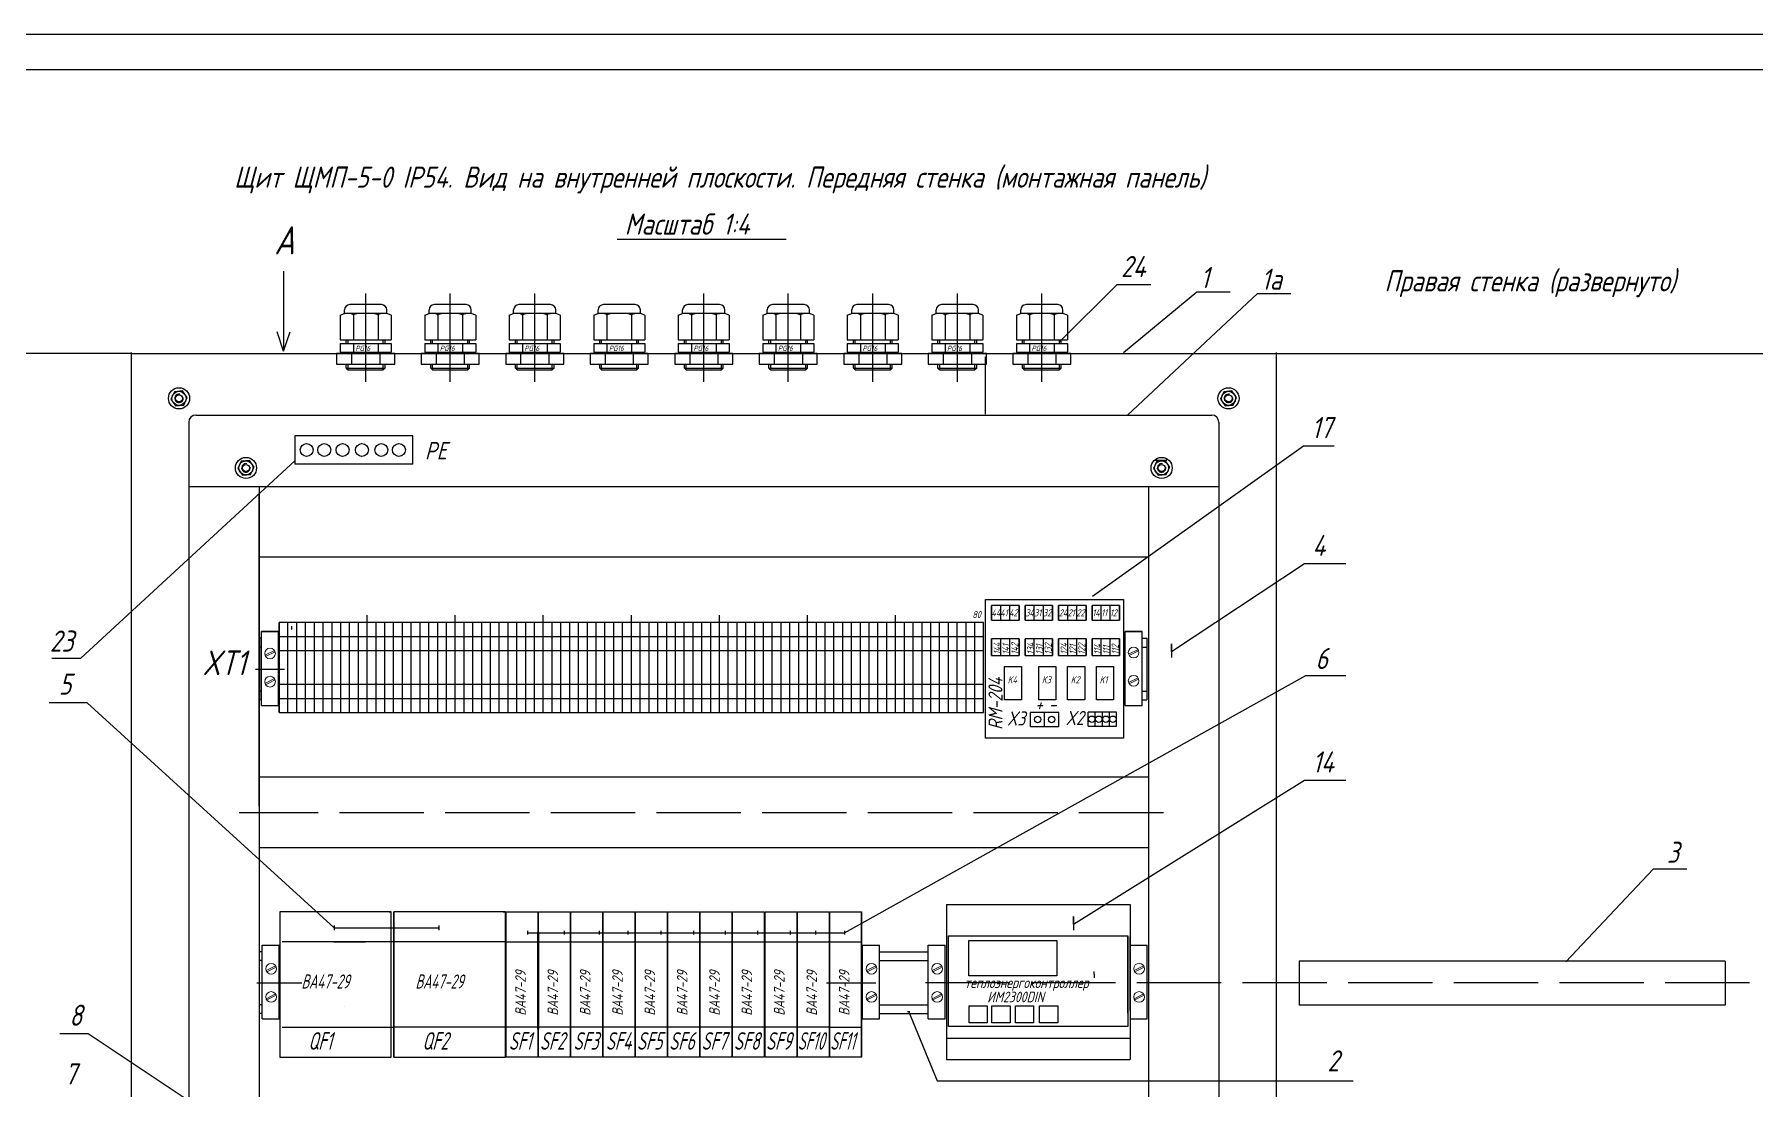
# Model space of a CAD drawing. Header units: millimetres. Extents: x 2155 to 4370, y 1157 to 1761.
# Drawn here: x 2295 to 2539.2, y 1601.4 to 1751 of the extents above; entities that cross this region are included whole.
import ezdxf

# ---------------------------------------------------------------- set-up
doc = ezdxf.new("R2010")
doc.units = ezdxf.units.MM
doc.linetypes.add('ACAD_ISO02W100', pattern=[15, 12, -3])
doc.layers.add('ссылки', color=7, linetype='Continuous')
doc.styles.add('GOST тип А', font='GOST_A.TTF', dxfattribs={"oblique": 15})
doc.styles.get("Standard").update_dxf_attribs({"font": 'GOST_A.TTF', "width": 0.8, "oblique": 15, "height": 3})

# ---------------------------------------------------------------- blocks, each defined once
blk = doc.blocks.new('PG16')
at = {"lineweight": 30}
for p, q in [((-3.62, 5.43), (-3, 5.68)), ((-3.62, 5.43), (-3.62, 1.93)), ((-3, 5.68), (-3, 6.18)), ((3, 5.68), (-3, 5.68)), ((2.25, 6.93), (-2.25, 6.93)), ((-1.75, 5.68), (-1.75, 1.93)), ((1.75, 5.68), (1.75, 1.93)), ((3, 5.68), (3, 6.18)), ((3.62, 5.43), (3, 5.68)), ((3.62, 5.43), (3.62, 1.93)), ((-4.12, 0), (-4.12, -1.5)), ((4.12, 0), (-4.12, 0)), ((-3.62, 1.93), (3.62, 1.93)), ((-3.62, 1.43), (-3.62, 0.18)), ((-3.62, 1.43), (3.62, 1.43)), ((-3.62, 0.18), (3.62, 0.18)), ((-2.75, 1.43), (-2.75, 1.93)), ((-2.75, 0), (-2.75, 0.18)), ((-2, 0), (-2, -1.5)), ((-1.75, 1.43), (-1.75, 0.18)), ((1.75, 1.43), (1.75, 0.18)), ((2, 0), (2, -1.5)), ((2.75, 1.43), (2.75, 1.93)), ((2.75, 0), (2.75, 0.18)), ((3.62, 1.43), (3.62, 0.18)), ((4.12, -1.5), (4.12, 0)), ((-4.12, -1.5), (4.12, -1.5)), ((-2.75, -2.07), (-2.75, -1.5)), ((-2.75, -2.07), (2.75, -2.07)), ((-2.75, -2.07), (-2.5, -2.32)), ((-2.5, -2.32), (2.5, -2.32)), ((2.75, -2.07), (2.5, -2.32)), ((2.75, -2.07), (2.75, -1.5))]:
    blk.add_line(p, q, dxfattribs=at)
for p, q in [((-2.5, 1.43), (-2.5, 1.93)), ((-2.5, 0), (-2.5, 0.18)), ((2.5, 1.43), (2.5, 1.93)), ((2.5, 0), (2.5, 0.18)), ((-2.5, -2.32), (-2.5, -1.5)), ((2.5, -2.32), (2.5, -1.5))]:
    blk.add_line(p, q)
for centre, start, end in [((-2.25, 6.18), 90, 180), ((2.25, 6.18), 0, 90)]:
    blk.add_arc(centre, 0.75, start, end, dxfattribs=at)
for centre, major_axis, ratio, start_param, end_param in [((-2.69, 5.43), (-0.937, 0), 0.266667, 3.141593, 4.712389), ((0, 5.43), (-1.75, 0), 0.142857, 3.141593, 6.283185), ((2.69, 5.43), (0.938, 0), 0.266667, 1.570796, 3.141593)]:
    blk.add_ellipse(centre, major_axis=major_axis, ratio=ratio, start_param=start_param, end_param=end_param, dxfattribs=at)
at = {"layer": 'ссылки', "lineweight": 30, "oblique": 15}
blk.add_text('PG16', height=0.75, dxfattribs=at).set_placement((-1.47, 0.35))

msp = doc.modelspace()

# ---------------------------------------------------------------- linework, layer by layer
at = {"color": 7}
for p, q in [((2995.7984, 1751.0253), (2154.7984, 1751.0253)), ((2377.7127, 1721.988), (2401.6909, 1721.988)), ((2330.3552, 1717.4173), (2330.3552, 1706.0531)), ((2440.5495, 1707.4414), (2448.7028, 1715.5489)), ((2448.7028, 1715.5489), (2453.462, 1715.5489)), ((2449.5754, 1705.8877), (2459.9837, 1714.49)), ((2459.9837, 1714.49), (2464.7429, 1714.49)), ((2341.9991, 1701.7112), (2341.9991, 1714.2432)), ((2353.9991, 1701.7112), (2353.9991, 1714.2432)), ((2365.9991, 1701.7112), (2365.9991, 1714.2432)), ((2389.9991, 1701.7112), (2389.9991, 1714.2432)), ((2401.9991, 1701.7112), (2401.9991, 1714.2432)), ((2413.9991, 1701.7112), (2413.9991, 1714.2432)), ((2425.9991, 1701.7112), (2425.9991, 1714.2432)), ((2437.9991, 1701.7112), (2437.9991, 1714.2432)), ((2450.1527, 1696.9968), (2468.6017, 1714.2411)), ((2468.6017, 1714.2411), (2473.3609, 1714.2411)), ((2330.3552, 1706.0531), (2329.4367, 1708.8061)), ((2330.3552, 1706.0531), (2331.2736, 1708.8061)), ((2330.3552, 1706.0531), (2330.3552, 1706.0531)), ((2429.9396, 1705.2468), (2429.9396, 1697.1506)), ((2340.7176, 1694.0457), (2331.9257, 1694.0457)), ((2331.9257, 1694.0457), (2331.9257, 1690.0457)), ((2344.7176, 1694.0457), (2340.7176, 1694.0457)), ((2348.7176, 1694.0457), (2344.7176, 1694.0457)), ((2348.7176, 1690.0457), (2348.7176, 1694.0457)), ((2445.1808, 1671.2838), (2475.1371, 1692.6437)), ((2475.1371, 1692.6437), (2479.5133, 1692.6437)), ((2301.5517, 1662.5107), (2331.9257, 1690.4898)), ((2340.7176, 1690.0457), (2331.9257, 1690.0457)), ((2344.7176, 1690.0457), (2340.7176, 1690.0457)), ((2348.7176, 1690.0457), (2344.7176, 1690.0457)), ((2326.8741, 1641.485), (2326.8741, 1685.8901)), ((2456.3804, 1663.4553), (2475.2631, 1675.9366)), ((2475.2631, 1675.9366), (2481.1642, 1675.9366)), ((2342.2214, 1667.5409), (2342.2214, 1668.5841)), ((2354.7214, 1667.5409), (2354.7214, 1668.5841)), ((2367.2214, 1667.5409), (2367.2214, 1668.5841)), ((2379.7214, 1667.5409), (2379.7214, 1668.5841)), ((2392.2321, 1667.5409), (2392.2321, 1668.5841)), ((2404.7321, 1667.5409), (2404.7321, 1668.5841)), ((2417.2321, 1667.5409), (2417.2321, 1668.5841)), ((2434.7697, 1669.9666), (2430.8697, 1669.9666)), ((2430.8697, 1669.9666), (2430.8697, 1667.8666)), ((2430.8697, 1667.8666), (2430.8697, 1669.9666)), ((2432.1697, 1667.8666), (2432.1697, 1669.9666)), ((2433.4697, 1667.8666), (2433.4697, 1669.9666)), ((2434.7697, 1669.9666), (2434.7697, 1667.8666)), ((2434.7697, 1667.8666), (2434.7697, 1669.9666)), ((2434.7697, 1669.9666), (2434.7697, 1667.8666)), ((2434.7697, 1667.8666), (2434.7697, 1669.9666)), ((2434.7697, 1669.9666), (2434.7697, 1667.8666)), ((2434.7697, 1667.8666), (2434.7697, 1669.9666)), ((2439.5197, 1669.9666), (2435.6197, 1669.9666)), ((2435.6197, 1669.9666), (2435.6197, 1667.8666)), ((2435.6197, 1667.8666), (2435.6197, 1669.9666)), ((2436.9197, 1667.8666), (2436.9197, 1669.9666)), ((2438.2197, 1667.8666), (2438.2197, 1669.9666)), ((2439.5197, 1669.9666), (2439.5197, 1667.8666)), ((2439.5197, 1667.8666), (2439.5197, 1669.9666)), ((2439.5197, 1669.9666), (2439.5197, 1667.8666)), ((2439.5197, 1667.8666), (2439.5197, 1669.9666)), ((2439.5197, 1669.9666), (2439.5197, 1667.8666)), ((2439.5197, 1667.8666), (2439.5197, 1669.9666)), ((2444.2697, 1669.9666), (2440.3697, 1669.9666)), ((2440.3697, 1669.9666), (2440.3697, 1667.8666)), ((2440.3697, 1667.8666), (2440.3697, 1669.9666)), ((2441.6697, 1667.8666), (2441.6697, 1669.9666)), ((2442.9697, 1667.8666), (2442.9697, 1669.9666)), ((2444.2697, 1669.9666), (2444.2697, 1667.8666)), ((2444.2697, 1667.8666), (2444.2697, 1669.9666)), ((2444.2697, 1669.9666), (2444.2697, 1667.8666)), ((2444.2697, 1667.8666), (2444.2697, 1669.9666)), ((2444.2697, 1669.9666), (2444.2697, 1667.8666)), ((2444.2697, 1667.8666), (2444.2697, 1669.9666)), ((2449.0197, 1669.9666), (2445.1197, 1669.9666)), ((2445.1197, 1669.9666), (2445.1197, 1667.8666)), ((2445.1197, 1667.8666), (2445.1197, 1669.9666)), ((2446.4197, 1667.8666), (2446.4197, 1669.9666)), ((2447.7197, 1667.8666), (2447.7197, 1669.9666)), ((2449.0197, 1669.9666), (2449.0197, 1667.8666)), ((2449.0197, 1667.8666), (2449.0197, 1669.9666)), ((2449.0197, 1669.9666), (2449.0197, 1667.8666)), ((2449.0197, 1667.8666), (2449.0197, 1669.9666)), ((2449.0197, 1669.9666), (2449.0197, 1667.8666)), ((2449.0197, 1667.8666), (2449.0197, 1669.9666)), ((2329.6214, 1666.2909), (2327.2214, 1666.2909)), ((2329.7214, 1667.5409), (2329.7214, 1667.5409)), ((2331.4496, 1667.0417), (2331.4496, 1666.5417)), ((2344.7108, 1667.5409), (2344.7108, 1667.5409)), ((2354.7108, 1667.5409), (2354.7108, 1667.5409)), ((2430.8697, 1667.8666), (2434.7697, 1667.8666)), ((2435.6197, 1667.8666), (2439.5197, 1667.8666)), ((2440.3697, 1667.8666), (2444.2697, 1667.8666)), ((2445.1197, 1667.8666), (2449.0197, 1667.8666)), ((2452.2233, 1666.2909), (2449.8233, 1666.2909)), ((2434.7697, 1665.2166), (2430.8697, 1665.2166)), ((2430.8697, 1665.2166), (2430.8697, 1662.8666)), ((2430.8697, 1662.8666), (2430.8697, 1665.2166)), ((2432.1697, 1662.8666), (2432.1697, 1665.2166)), ((2433.4697, 1662.8666), (2433.4697, 1665.2166)), ((2434.7697, 1665.2166), (2434.7697, 1662.8666)), ((2434.7697, 1662.8666), (2434.7697, 1665.2166)), ((2434.7697, 1665.2166), (2434.7697, 1662.8666)), ((2434.7697, 1662.8666), (2434.7697, 1665.2166)), ((2434.7697, 1665.2166), (2434.7697, 1662.8666)), ((2434.7697, 1662.8666), (2434.7697, 1665.2166)), ((2439.5197, 1665.2166), (2435.6197, 1665.2166)), ((2435.6197, 1665.2166), (2435.6197, 1662.8666)), ((2435.6197, 1662.8666), (2435.6197, 1665.2166)), ((2436.9197, 1662.8666), (2436.9197, 1665.2166)), ((2438.2197, 1662.8666), (2438.2197, 1665.2166)), ((2439.5197, 1665.2166), (2439.5197, 1662.8666)), ((2439.5197, 1662.8666), (2439.5197, 1665.2166)), ((2439.5197, 1665.2166), (2439.5197, 1662.8666)), ((2439.5197, 1662.8666), (2439.5197, 1665.2166)), ((2439.5197, 1665.2166), (2439.5197, 1662.8666)), ((2439.5197, 1662.8666), (2439.5197, 1665.2166)), ((2444.2697, 1665.2166), (2440.3697, 1665.2166)), ((2440.3697, 1665.2166), (2440.3697, 1662.8666)), ((2440.3697, 1662.8666), (2440.3697, 1665.2166)), ((2441.6697, 1662.8666), (2441.6697, 1665.2166)), ((2442.9697, 1662.8666), (2442.9697, 1665.2166)), ((2444.2697, 1665.2166), (2444.2697, 1662.8666)), ((2444.2697, 1662.8666), (2444.2697, 1665.2166)), ((2444.2697, 1665.2166), (2444.2697, 1662.8666)), ((2444.2697, 1662.8666), (2444.2697, 1665.2166)), ((2444.2697, 1665.2166), (2444.2697, 1662.8666)), ((2444.2697, 1662.8666), (2444.2697, 1665.2166)), ((2449.0197, 1665.2166), (2445.1197, 1665.2166)), ((2445.1197, 1665.2166), (2445.1197, 1662.8666)), ((2445.1197, 1662.8666), (2445.1197, 1665.2166)), ((2446.4197, 1662.8666), (2446.4197, 1665.2166)), ((2447.7197, 1662.8666), (2447.7197, 1665.2166)), ((2449.0197, 1665.2166), (2449.0197, 1662.8666)), ((2449.0197, 1662.8666), (2449.0197, 1665.2166)), ((2449.0197, 1665.2166), (2449.0197, 1662.8666)), ((2449.0197, 1662.8666), (2449.0197, 1665.2166)), ((2449.0197, 1665.2166), (2449.0197, 1662.8666)), ((2449.0197, 1662.8666), (2449.0197, 1665.2166)), ((2449.7321, 1665.3224), (2449.8233, 1665.3224)), ((2449.7321, 1664.0724), (2449.8233, 1664.0724)), ((2456.3804, 1663.4553), (2456.3804, 1664.5096)), ((2456.3804, 1664.5096), (2456.3804, 1662.9309)), ((2456.3804, 1663.4553), (2456.3804, 1662.9309)), ((2456.3804, 1663.4553), (2456.3804, 1662.6082)), ((2297.4354, 1662.5107), (2301.5517, 1662.5107)), ((2326.3782, 1660.913), (2330.4509, 1660.913)), ((2430.8697, 1662.8666), (2434.7697, 1662.8666)), ((2435.6197, 1662.8666), (2439.5197, 1662.8666)), ((2440.3697, 1662.8666), (2444.2697, 1662.8666)), ((2445.1197, 1662.8666), (2449.0197, 1662.8666)), ((2409.996, 1623.493), (2475.4529, 1660.0292)), ((2475.4529, 1660.0292), (2481.133, 1660.0292)), ((2302.4628, 1656.161), (2297.0787, 1656.161)), ((2302.4628, 1656.161), (2337.5313, 1624.2377)), ((2449.7321, 1657.8224), (2449.8233, 1657.8224)), ((2449.7321, 1656.5724), (2449.8233, 1656.5724)), ((2342.2214, 1654.7909), (2342.2214, 1654.7909)), ((2345.9714, 1654.7909), (2345.9714, 1654.7909)), ((2352.2214, 1654.7909), (2352.2214, 1654.7909)), ((2359.7214, 1654.7909), (2359.7214, 1654.7909)), ((2384.7321, 1654.7909), (2384.7321, 1654.7909)), ((2409.7321, 1654.7909), (2409.7321, 1654.7909)), ((2438.3929, 1654.7912), (2436.3929, 1654.7912)), ((2436.3929, 1652.7912), (2436.3929, 1654.7912)), ((2440.3929, 1654.7912), (2438.3929, 1654.7912)), ((2438.3929, 1652.7912), (2438.3929, 1654.7912)), ((2440.3929, 1652.7912), (2440.3929, 1654.7912)), ((2448.5852, 1654.8355), (2444.5852, 1654.8355)), ((2444.5852, 1652.8355), (2444.5852, 1654.8355)), ((2445.5852, 1652.8355), (2445.5852, 1654.8355)), ((2446.5852, 1652.8355), (2446.5852, 1654.8355)), ((2447.5852, 1652.8355), (2447.5852, 1654.8355)), ((2448.5852, 1652.8355), (2448.5852, 1654.8355)), ((2436.3929, 1652.7912), (2438.3929, 1652.7912)), ((2438.3929, 1652.7912), (2440.3929, 1652.7912)), ((2444.5852, 1652.8355), (2448.5852, 1652.8355)), ((2442.4819, 1624.7581), (2475.2631, 1645.1952)), ((2475.2631, 1645.1952), (2481.1642, 1645.1952)), ((2512.4111, 1619.3772), (2524.8018, 1632.5261)), ((2529.5609, 1632.5261), (2524.8018, 1632.5261)), ((2407.8031, 1626.5086), (2407.8031, 1605.8583)), ((2412.4119, 1626.5086), (2412.4119, 1605.8583)), ((2337.5222, 1624.2377), (2352.3643, 1624.2377)), ((2337.5313, 1624.5313), (2337.5313, 1623.8876)), ((2352.3734, 1624.5313), (2352.3734, 1623.8876)), ((2442.4819, 1624.7581), (2442.4819, 1625.8125)), ((2442.4819, 1625.8125), (2442.4819, 1624.2338)), ((2442.4819, 1624.7581), (2442.4819, 1624.2338)), ((2442.4819, 1624.7581), (2442.4819, 1623.911)), ((2345.9763, 1622.2586), (2330.1319, 1622.2586)), ((2337.4595, 1622.2586), (2341.9595, 1622.2586)), ((2361.8286, 1622.2586), (2345.9842, 1622.2586)), ((2361.9905, 1622.2586), (2366.4905, 1622.2586)), ((2364.9838, 1623.7759), (2364.9838, 1623.2759)), ((2364.9838, 1623.493), (2376.2338, 1623.493)), ((2366.5484, 1622.2586), (2371.0484, 1622.2586)), ((2370.1661, 1623.7759), (2370.1661, 1623.2759)), ((2371.1388, 1622.2586), (2375.6388, 1622.2586)), ((2375.1661, 1623.7759), (2375.1661, 1623.2759)), ((2375.7292, 1622.2586), (2380.2292, 1622.2586)), ((2376.2338, 1623.493), (2409.996, 1623.493)), ((2379.2047, 1623.7759), (2379.2047, 1623.2759)), ((2380.3196, 1622.2586), (2384.8196, 1622.2586)), ((2383.8932, 1623.7759), (2383.8932, 1623.2759)), ((2384.9099, 1622.2586), (2389.4099, 1622.2586)), ((2388.5353, 1623.7759), (2388.5353, 1623.2759)), ((2389.5003, 1622.2586), (2394.0003, 1622.2586)), ((2393.0382, 1623.7759), (2393.0382, 1623.2759)), ((2394.0907, 1622.2586), (2398.5907, 1622.2586)), ((2397.6338, 1623.7759), (2397.6338, 1623.2759)), ((2398.6943, 1622.2586), (2403.1943, 1622.2586)), ((2402.2759, 1623.7759), (2402.2759, 1623.2759)), ((2403.3031, 1622.2586), (2407.8031, 1622.2586)), ((2405.8706, 1623.7759), (2405.8706, 1623.2759)), ((2407.9062, 1622.442), (2407.9062, 1622.442)), ((2407.9119, 1622.2586), (2412.4119, 1622.2586)), ((2409.996, 1623.7759), (2409.996, 1623.2759)), ((2424.7479, 1623.0997), (2450.1869, 1623.0997)), ((2424.7479, 1610.2026), (2424.7479, 1623.0997)), ((2427.6101, 1622.4217), (2440.1201, 1622.4217)), ((2427.6101, 1617.4217), (2427.6101, 1622.4217)), ((2440.1201, 1622.4217), (2440.1201, 1617.4217)), ((2450.1754, 1623.1005), (2450.1754, 1612.1005)), ((2450.1869, 1623.0997), (2450.1869, 1610.2026)), ((2450.5457, 1622.944), (2450.5457, 1612.444)), ((2414.9508, 1620.817), (2421.8763, 1620.817)), ((2414.9508, 1619.567), (2421.8763, 1619.567)), ((2534.9987, 1619.483), (2534.9987, 1613.233)), ((2440.1201, 1617.4217), (2427.6101, 1617.4217)), ((2445.4159, 1617.6269), (2445.4159, 1618.0177)), ((2445.4159, 1617.6269), (2445.4159, 1617.6269)), ((2445.4159, 1617.6269), (2445.4159, 1617.1425)), ((2326.5295, 1616.4076), (2330.6023, 1616.4076)), ((2328.8763, 1616.4076), (2332.9491, 1616.4076)), ((2407.4303, 1616.4076), (2414.4464, 1616.4076)), ((2339.042, 1613.095), (2339.042, 1613.095)), ((2414.9508, 1613.317), (2421.8763, 1613.317)), ((2414.9508, 1612.067), (2421.8763, 1612.067)), ((2418.9431, 1612.37), (2419.2665, 1612.37)), ((2419.0798, 1612.3738), (2423.1487, 1602.5194)), ((2330.1319, 1610.1083), (2345.9763, 1610.1083)), ((2361.8286, 1610.1083), (2345.9842, 1610.1083)), ((2366.4572, 1610.1083), (2361.9572, 1610.1083)), ((2371.0484, 1610.1083), (2366.5484, 1610.1083)), ((2375.6388, 1610.1083), (2371.1388, 1610.1083)), ((2380.2292, 1610.1083), (2375.7292, 1610.1083)), ((2384.8196, 1610.1083), (2380.3196, 1610.1083)), ((2389.4099, 1610.1083), (2384.9099, 1610.1083)), ((2394.0003, 1610.1083), (2389.5003, 1610.1083)), ((2398.5907, 1610.1083), (2394.0907, 1610.1083)), ((2403.1943, 1610.1083), (2398.6943, 1610.1083)), ((2407.8031, 1610.1083), (2403.3031, 1610.1083)), ((2407.8031, 1610.1083), (2412.3031, 1610.1083)), ((2450.1869, 1610.2026), (2424.7479, 1610.2026)), ((2302.5859, 1609.1765), (2298.5913, 1609.1765)), ((2360.1992, 1570.9136), (2302.5859, 1609.1765)), ((2424.4496, 1608.5579), (2450.5457, 1608.5579)), ((2423.1487, 1602.5194), (2482.1975, 1602.5194))]:
    msp.add_line(p, q, dxfattribs=at)
at = {"color": 7, "lineweight": 30}
for p, q in [((2174.7984, 1746.0253), (2990.7984, 1746.0253)), ((2308.7491, 1705.7468), (2233.7491, 1705.7468)), ((2308.7491, 1455.8821), (2308.7491, 1705.8821)), ((2308.7491, 1705.7468), (2471.2491, 1705.7468)), ((2471.2491, 1705.8731), (2471.2491, 1455.8731)), ((2471.2491, 1705.7468), (2546.2491, 1705.7468)), ((2316.8741, 1695.9968), (2316.8741, 1464.9297)), ((2317.8741, 1696.9968), (2462.1241, 1696.9968)), ((2463.1241, 1695.9968), (2463.1241, 1510.4651)), ((2455.7341, 1690.565), (2453.9401, 1690.565)), ((2316.8741, 1686.8811), (2326.8741, 1686.8811)), ((2326.8741, 1686.8769), (2326.8741, 1489.0629)), ((2326.8741, 1686.8769), (2453.1241, 1686.8769)), ((2453.1241, 1686.8811), (2463.1241, 1686.8811)), ((2453.1241, 1686.8769), (2453.1241, 1489.0629)), ((2463.1241, 1684.7031), (2463.1241, 1465.4968)), ((2326.8741, 1676.8769), (2453.1241, 1676.8769)), ((2327.2214, 1655.7909), (2327.2214, 1666.2909)), ((2327.2214, 1666.2909), (2329.6214, 1666.2909)), ((2329.6214, 1655.7909), (2329.6214, 1666.2909)), ((2329.7214, 1654.7909), (2329.7214, 1667.5409)), ((2329.7214, 1667.5409), (2329.7214, 1654.7909)), ((2329.7214, 1654.7909), (2329.7214, 1667.5409)), ((2329.7214, 1654.7909), (2329.7214, 1667.5409)), ((2429.7321, 1667.5409), (2329.7214, 1667.5409)), ((2329.7214, 1667.5409), (2329.7214, 1654.7909)), ((2329.7214, 1654.7909), (2329.7214, 1667.5409)), ((2329.7214, 1654.7909), (2329.7214, 1667.5409)), ((2329.7214, 1654.7909), (2329.7214, 1667.5409)), ((2329.7214, 1654.7909), (2329.7214, 1666.2909)), ((2329.7214, 1666.2909), (2329.7214, 1654.7909)), ((2329.7214, 1654.7909), (2329.7214, 1666.2909)), ((2329.7214, 1654.7909), (2329.7214, 1666.2909)), ((2329.7214, 1654.7909), (2329.7214, 1666.2909)), ((2329.7214, 1666.2909), (2329.7214, 1654.7909)), ((2329.7214, 1654.7909), (2329.7214, 1666.2909)), ((2330.9714, 1654.7909), (2330.9714, 1667.5409)), ((2330.9714, 1654.7909), (2330.9714, 1667.5409)), ((2332.2214, 1654.7909), (2332.2214, 1667.5409)), ((2332.2214, 1654.7909), (2332.2214, 1667.5409)), ((2333.4714, 1654.7909), (2333.4714, 1667.5409)), ((2333.4714, 1654.7909), (2333.4714, 1667.5409)), ((2334.7214, 1654.7909), (2334.7214, 1667.5409)), ((2334.7214, 1654.7909), (2334.7214, 1667.5409)), ((2335.9714, 1654.7909), (2335.9714, 1667.5409)), ((2335.9714, 1654.7909), (2335.9714, 1667.5409)), ((2337.2214, 1654.7909), (2337.2214, 1667.5409)), ((2337.2214, 1654.7909), (2337.2214, 1667.5409)), ((2338.4714, 1654.7909), (2338.4714, 1667.5409)), ((2338.4714, 1654.7909), (2338.4714, 1667.5409)), ((2339.7214, 1654.7909), (2339.7214, 1667.5409)), ((2339.7214, 1654.7909), (2339.7214, 1667.5409)), ((2340.9714, 1654.7909), (2340.9714, 1667.5409)), ((2340.9714, 1654.7909), (2340.9714, 1667.5409)), ((2342.2214, 1654.7909), (2342.2214, 1667.5409)), ((2343.4714, 1654.7909), (2343.4714, 1667.5409)), ((2343.4714, 1654.7909), (2343.4714, 1667.5409)), ((2343.4714, 1654.7909), (2343.4714, 1667.5409)), ((2344.7214, 1654.7909), (2344.7214, 1667.5409)), ((2344.7214, 1654.7909), (2344.7214, 1667.5409)), ((2345.9714, 1654.7909), (2345.9714, 1667.5409)), ((2347.2214, 1654.7909), (2347.2214, 1667.5409)), ((2347.2214, 1654.7909), (2347.2214, 1667.5409)), ((2347.2214, 1654.7909), (2347.2214, 1667.5409)), ((2348.4714, 1654.7909), (2348.4714, 1667.5409)), ((2348.4714, 1654.7909), (2348.4714, 1667.5409)), ((2349.7214, 1654.7909), (2349.7214, 1667.5409)), ((2349.7214, 1654.7909), (2349.7214, 1667.5409)), ((2350.9714, 1654.7909), (2350.9714, 1667.5409)), ((2350.9714, 1654.7909), (2350.9714, 1667.5409)), ((2352.2214, 1654.7909), (2352.2214, 1667.5409)), ((2353.4714, 1654.7909), (2353.4714, 1667.5409)), ((2353.4714, 1654.7909), (2353.4714, 1667.5409)), ((2353.4714, 1654.7909), (2353.4714, 1667.5409)), ((2354.7214, 1654.7909), (2354.7214, 1667.5409)), ((2354.7214, 1654.7909), (2354.7214, 1667.5409)), ((2355.9714, 1654.7909), (2355.9714, 1667.5409)), ((2355.9714, 1654.7909), (2355.9714, 1667.5409)), ((2357.2214, 1654.7909), (2357.2214, 1667.5409)), ((2357.2214, 1654.7909), (2357.2214, 1667.5409)), ((2358.4714, 1654.7909), (2358.4714, 1667.5409)), ((2359.7214, 1654.7909), (2359.7214, 1667.5409)), ((2360.9714, 1654.7909), (2360.9714, 1667.5409)), ((2362.2214, 1654.7909), (2362.2214, 1667.5409)), ((2363.4714, 1654.7909), (2363.4714, 1667.5409)), ((2364.7214, 1654.7909), (2364.7214, 1667.5409)), ((2365.9714, 1654.7909), (2365.9714, 1667.5409)), ((2367.2214, 1654.7909), (2367.2214, 1667.5409)), ((2368.4714, 1654.7909), (2368.4714, 1667.5409)), ((2369.7214, 1654.7909), (2369.7214, 1667.5409)), ((2370.9714, 1654.7909), (2370.9714, 1667.5409)), ((2372.2214, 1654.7909), (2372.2214, 1667.5409)), ((2373.4714, 1654.7909), (2373.4714, 1667.5409)), ((2374.7214, 1654.7909), (2374.7214, 1667.5409)), ((2375.9714, 1654.7909), (2375.9714, 1667.5409)), ((2377.2214, 1654.7909), (2377.2214, 1667.5409)), ((2378.4714, 1654.7909), (2378.4714, 1667.5409)), ((2379.7214, 1654.7909), (2379.7214, 1667.5409)), ((2379.7321, 1654.7909), (2379.7321, 1667.5409)), ((2380.9821, 1654.7909), (2380.9821, 1667.5409)), ((2380.9821, 1654.7909), (2380.9821, 1667.5409)), ((2382.2321, 1654.7909), (2382.2321, 1667.5409)), ((2382.2321, 1654.7909), (2382.2321, 1667.5409)), ((2383.4821, 1654.7909), (2383.4821, 1667.5409)), ((2384.7321, 1654.7909), (2384.7321, 1667.5409)), ((2385.9821, 1654.7909), (2385.9821, 1667.5409)), ((2387.2321, 1654.7909), (2387.2321, 1667.5409)), ((2388.4821, 1654.7909), (2388.4821, 1667.5409)), ((2389.7321, 1654.7909), (2389.7321, 1667.5409)), ((2390.9821, 1654.7909), (2390.9821, 1667.5409)), ((2392.2321, 1654.7909), (2392.2321, 1667.5409)), ((2393.4821, 1654.7909), (2393.4821, 1667.5409)), ((2394.7321, 1654.7909), (2394.7321, 1667.5409)), ((2395.9821, 1654.7909), (2395.9821, 1667.5409)), ((2397.2321, 1654.7909), (2397.2321, 1667.5409)), ((2398.4821, 1654.7909), (2398.4821, 1667.5409)), ((2399.7321, 1654.7909), (2399.7321, 1667.5409)), ((2400.9821, 1654.7909), (2400.9821, 1667.5409)), ((2402.2321, 1654.7909), (2402.2321, 1667.5409)), ((2403.4821, 1654.7909), (2403.4821, 1667.5409)), ((2404.7321, 1654.7909), (2404.7321, 1667.5409)), ((2405.9821, 1654.7909), (2405.9821, 1667.5409)), ((2405.9821, 1654.7909), (2405.9821, 1667.5409)), ((2407.2321, 1654.7909), (2407.2321, 1667.5409)), ((2407.2321, 1654.7909), (2407.2321, 1667.5409)), ((2408.4821, 1654.7909), (2408.4821, 1667.5409)), ((2409.7321, 1654.7909), (2409.7321, 1667.5409)), ((2410.9821, 1654.7909), (2410.9821, 1667.5409)), ((2412.2321, 1654.7909), (2412.2321, 1667.5409)), ((2413.4821, 1654.7909), (2413.4821, 1667.5409)), ((2414.7321, 1654.7909), (2414.7321, 1667.5409)), ((2415.9821, 1654.7909), (2415.9821, 1667.5409)), ((2417.2321, 1654.7909), (2417.2321, 1667.5409)), ((2418.4821, 1654.7909), (2418.4821, 1667.5409)), ((2419.7321, 1654.7909), (2419.7321, 1667.5409)), ((2420.9821, 1654.7909), (2420.9821, 1667.5409)), ((2422.2321, 1654.7909), (2422.2321, 1667.5409)), ((2423.4821, 1654.7909), (2423.4821, 1667.5409)), ((2424.7321, 1654.7909), (2424.7321, 1667.5409)), ((2425.9821, 1654.7909), (2425.9821, 1667.5409)), ((2427.2321, 1654.7909), (2427.2321, 1667.5409)), ((2428.4821, 1654.7909), (2428.4821, 1667.5409)), ((2429.7321, 1654.7909), (2429.7321, 1667.5409)), ((2429.7321, 1654.7909), (2429.7321, 1667.5409)), ((2449.8233, 1666.2909), (2452.2233, 1666.2909)), ((2449.8233, 1655.7909), (2449.8233, 1666.2909)), ((2452.2233, 1655.7909), (2452.2233, 1666.2909)), ((2327.2214, 1665.3224), (2326.9411, 1665.3224)), ((2326.9411, 1665.3224), (2326.9411, 1656.5724)), ((2327.2214, 1664.0724), (2326.9411, 1664.0724)), ((2429.7321, 1665.5409), (2329.7214, 1665.5409)), ((2429.7321, 1663.5409), (2329.7214, 1663.5409)), ((2449.7321, 1665.3224), (2449.618, 1665.3224)), ((2449.7321, 1664.0724), (2449.618, 1664.0724)), ((2452.2233, 1665.3224), (2452.9174, 1665.3224)), ((2452.2233, 1664.0724), (2452.9174, 1664.0724)), ((2452.9174, 1665.3224), (2452.9174, 1656.5724)), ((2329.7214, 1658.7909), (2429.7321, 1658.7909)), ((2327.2214, 1657.8224), (2326.9411, 1657.8224)), ((2327.2214, 1656.5724), (2326.9411, 1656.5724)), ((2329.7214, 1656.7909), (2429.7321, 1656.7909)), ((2449.7321, 1657.8224), (2449.618, 1657.8224)), ((2449.7321, 1656.5724), (2449.618, 1656.5724)), ((2452.2233, 1657.8224), (2452.9174, 1657.8224)), ((2452.2233, 1656.5724), (2452.9174, 1656.5724)), ((2327.2214, 1655.7909), (2329.6214, 1655.7909)), ((2329.7214, 1654.7909), (2429.7321, 1654.7909)), ((2449.8233, 1655.7909), (2452.2233, 1655.7909)), ((2326.8741, 1645.6447), (2453.1241, 1645.6447)), ((2326.8741, 1635.6447), (2453.1241, 1635.6447)), ((2329.7965, 1626.5086), (2329.7965, 1605.8583)), ((2345.641, 1626.5086), (2329.7965, 1626.5086)), ((2345.3239, 1626.5086), (2345.641, 1626.5086)), ((2345.641, 1605.8583), (2345.641, 1626.5086)), ((2345.9842, 1605.8583), (2345.9842, 1626.5086)), ((2345.9842, 1626.5086), (2345.9842, 1605.8583)), ((2361.8286, 1626.5086), (2345.9842, 1626.5086)), ((2361.5115, 1626.5086), (2361.8286, 1626.5086)), ((2361.8286, 1605.8583), (2361.8286, 1626.5086)), ((2361.958, 1605.8583), (2361.958, 1626.5086)), ((2361.958, 1626.5086), (2366.458, 1626.5086)), ((2366.458, 1626.5086), (2366.458, 1605.8583)), ((2366.5484, 1605.8583), (2366.5484, 1626.5086)), ((2366.5484, 1626.5086), (2371.0484, 1626.5086)), ((2371.0484, 1626.5086), (2371.0484, 1605.8583)), ((2371.1388, 1605.8583), (2371.1388, 1626.5086)), ((2371.1388, 1626.5086), (2375.6388, 1626.5086)), ((2375.6388, 1626.5086), (2375.6388, 1605.8583)), ((2375.7292, 1605.8583), (2375.7292, 1626.5086)), ((2375.7292, 1626.5086), (2380.2292, 1626.5086)), ((2380.2292, 1626.5086), (2380.2292, 1605.8583)), ((2380.3196, 1605.8583), (2380.3196, 1626.5086)), ((2380.3196, 1626.5086), (2384.8196, 1626.5086)), ((2384.8196, 1626.5086), (2384.8196, 1605.8583)), ((2384.9099, 1605.8583), (2384.9099, 1626.5086)), ((2384.9099, 1626.5086), (2389.4099, 1626.5086)), ((2389.4099, 1626.5086), (2389.4099, 1605.8583)), ((2389.5003, 1605.8583), (2389.5003, 1626.5086)), ((2389.5003, 1626.5086), (2394.0003, 1626.5086)), ((2394.0003, 1626.5086), (2394.0003, 1605.8583)), ((2394.0907, 1605.8583), (2394.0907, 1626.5086)), ((2394.0907, 1626.5086), (2398.5907, 1626.5086)), ((2398.5907, 1626.5086), (2398.5907, 1605.8583)), ((2398.6943, 1605.8583), (2398.6943, 1626.5086)), ((2398.6943, 1626.5086), (2403.1943, 1626.5086)), ((2403.1943, 1626.5086), (2403.1943, 1605.8583)), ((2403.3031, 1605.8583), (2403.3031, 1626.5086)), ((2403.3031, 1626.5086), (2407.8031, 1626.5086)), ((2407.8031, 1626.5086), (2407.8031, 1605.8583)), ((2407.9119, 1605.8583), (2407.9119, 1626.5086)), ((2407.9119, 1626.5086), (2412.4119, 1626.5086)), ((2412.4119, 1605.8583), (2412.4119, 1626.5086)), ((2424.4496, 1627.5532), (2424.4496, 1605.5532)), ((2424.4496, 1627.5532), (2450.5457, 1627.5532)), ((2450.5457, 1627.5532), (2450.5457, 1605.5532)), ((2327.3196, 1611.2855), (2327.3196, 1621.7855)), ((2327.3196, 1621.7855), (2329.7196, 1621.7855)), ((2329.7196, 1611.2855), (2329.7196, 1621.7855)), ((2366.458, 1609.8583), (2366.458, 1623.6029)), ((2366.5484, 1609.8583), (2366.5484, 1623.6029)), ((2366.5484, 1623.6029), (2366.5484, 1609.8583)), ((2366.5484, 1609.8583), (2366.5484, 1623.6029)), ((2366.5484, 1609.8583), (2366.5484, 1623.6029)), ((2366.5484, 1609.8583), (2366.5484, 1623.6029)), ((2366.5484, 1623.6029), (2366.5484, 1609.8583)), ((2366.5484, 1609.8583), (2366.5484, 1623.6029)), ((2366.5484, 1609.8583), (2366.5484, 1623.6029)), ((2398.6943, 1623.161), (2398.5907, 1623.161)), ((2403.3031, 1623.161), (2403.1943, 1623.161)), ((2412.5508, 1611.2855), (2412.5508, 1621.7855)), ((2412.5508, 1621.7855), (2414.9508, 1621.7855)), ((2414.9508, 1611.2855), (2414.9508, 1621.7855)), ((2421.8763, 1611.2855), (2421.8763, 1621.7855)), ((2421.8763, 1621.7855), (2424.2763, 1621.7855)), ((2424.2763, 1611.2855), (2424.2763, 1621.7855)), ((2450.5457, 1612.444), (2450.5457, 1622.944)), ((2450.5457, 1612.444), (2450.5457, 1622.944)), ((2450.5457, 1612.444), (2450.5457, 1622.944)), ((2450.5457, 1621.7855), (2452.9457, 1621.7855)), ((2452.9457, 1611.2855), (2452.9457, 1621.7855)), ((2327.3196, 1620.817), (2326.8741, 1620.817)), ((2327.3196, 1619.567), (2326.8741, 1619.567)), ((2327.1367, 1619.567), (2327.1382, 1619.567)), ((2327.1382, 1620.817), (2327.1382, 1620.817)), ((2329.7744, 1620.817), (2329.7213, 1620.817)), ((2329.7744, 1619.567), (2329.7213, 1619.567)), ((2361.9419, 1619.9163), (2361.8331, 1619.9163)), ((2412.4787, 1620.817), (2412.4256, 1620.817)), ((2412.4787, 1619.567), (2412.4256, 1619.567)), ((2412.4591, 1619.567), (2412.4606, 1619.567)), ((2412.4606, 1620.817), (2412.4606, 1620.817)), ((2412.5656, 1620.817), (2412.5125, 1620.817)), ((2412.5656, 1619.567), (2412.5125, 1619.567)), ((2424.3311, 1620.817), (2424.278, 1620.817)), ((2424.3311, 1619.567), (2424.278, 1619.567)), ((2534.9987, 1619.483), (2474.5254, 1619.483)), ((2474.5254, 1619.483), (2474.5254, 1613.233)), ((2534.9987, 1619.483), (2534.9987, 1613.233)), ((2361.9606, 1618.6663), (2361.8518, 1618.6663)), ((2398.6943, 1618.6663), (2398.5907, 1618.6663)), ((2403.3031, 1618.6663), (2403.1943, 1618.6663)), ((2327.3196, 1613.317), (2326.8741, 1613.317)), ((2327.3196, 1612.067), (2326.8741, 1612.067)), ((2329.7744, 1613.317), (2329.7196, 1613.317)), ((2329.7744, 1612.067), (2329.7196, 1612.067)), ((2361.9606, 1612.4163), (2361.8518, 1612.4163)), ((2398.6943, 1612.4163), (2398.5907, 1612.4163)), ((2403.3031, 1612.4163), (2403.1943, 1612.4163)), ((2412.465, 1613.317), (2412.4119, 1613.317)), ((2412.465, 1612.067), (2412.4119, 1612.067)), ((2412.5519, 1613.317), (2412.4988, 1613.317)), ((2412.5519, 1612.067), (2412.4988, 1612.067)), ((2424.3311, 1613.317), (2424.2763, 1613.317)), ((2424.3311, 1612.067), (2424.2763, 1612.067)), ((2534.9987, 1613.233), (2474.5254, 1613.233)), ((2327.3196, 1611.2855), (2329.7196, 1611.2855)), ((2361.9606, 1611.1663), (2361.8518, 1611.1663)), ((2403.3031, 1611.1663), (2403.1943, 1611.1663)), ((2412.5508, 1611.2855), (2414.9508, 1611.2855)), ((2421.8763, 1611.2855), (2424.2763, 1611.2855)), ((2450.5457, 1611.2855), (2452.9457, 1611.2855)), ((2329.7965, 1605.8583), (2345.641, 1605.8583)), ((2345.9842, 1605.8583), (2361.8286, 1605.8583)), ((2366.458, 1605.8583), (2361.958, 1605.8583)), ((2371.0484, 1605.8583), (2366.5484, 1605.8583)), ((2375.6388, 1605.8583), (2371.1388, 1605.8583)), ((2380.2292, 1605.8583), (2375.7292, 1605.8583)), ((2384.8196, 1605.8583), (2380.3196, 1605.8583)), ((2389.4099, 1605.8583), (2384.9099, 1605.8583)), ((2394.0003, 1605.8583), (2389.5003, 1605.8583)), ((2398.5907, 1605.8583), (2394.0907, 1605.8583)), ((2403.1943, 1605.8583), (2398.6943, 1605.8583)), ((2407.8031, 1605.8583), (2403.3031, 1605.8583)), ((2412.4119, 1605.8583), (2407.9119, 1605.8583)), ((2424.4496, 1605.5532), (2450.5457, 1605.5532))]:
    msp.add_line(p, q, dxfattribs=at)
at = {"color": 7, "linetype": 'Continuous', "lineweight": 0}
for p, q in [((2327.7025, 1662.9192), (2329.0485, 1663.5898)), ((2327.7944, 1662.7347), (2329.1404, 1663.4054)), ((2450.3044, 1663.0478), (2451.6503, 1663.7185)), ((2450.3963, 1662.8634), (2451.7422, 1663.534)), ((2327.7025, 1658.9192), (2329.0485, 1659.5898)), ((2327.7944, 1658.7347), (2329.1404, 1659.4054)), ((2450.3044, 1659.0478), (2451.6503, 1659.7185)), ((2450.3963, 1658.8634), (2451.7422, 1659.534)), ((2327.8603, 1618.168), (2329.2062, 1618.8386)), ((2327.8603, 1618.168), (2329.2062, 1618.8386)), ((2327.9522, 1617.9835), (2329.2981, 1618.6542)), ((2327.9522, 1617.9835), (2329.2981, 1618.6542)), ((2413.0915, 1618.168), (2414.4374, 1618.8386)), ((2413.0915, 1618.168), (2414.4374, 1618.8386)), ((2413.1834, 1617.9835), (2414.5293, 1618.6542)), ((2413.1834, 1617.9835), (2414.5293, 1618.6542)), ((2422.417, 1618.168), (2423.7629, 1618.8386)), ((2422.417, 1618.168), (2423.7629, 1618.8386)), ((2422.5089, 1617.9835), (2423.8548, 1618.6542)), ((2422.5089, 1617.9835), (2423.8548, 1618.6542)), ((2451.0865, 1618.168), (2452.4324, 1618.8386)), ((2451.0865, 1618.168), (2452.4324, 1618.8386)), ((2451.1784, 1617.9835), (2452.5243, 1618.6542)), ((2451.1784, 1617.9835), (2452.5243, 1618.6542)), ((2327.8603, 1614.168), (2329.2062, 1614.8386)), ((2327.9522, 1613.9835), (2329.2981, 1614.6542)), ((2413.0915, 1614.168), (2414.4374, 1614.8386)), ((2413.1834, 1613.9835), (2414.5293, 1614.6542)), ((2422.417, 1614.168), (2423.7629, 1614.8386)), ((2422.5089, 1613.9835), (2423.8548, 1614.6542)), ((2451.0865, 1614.168), (2452.4324, 1614.8386)), ((2451.1784, 1613.9835), (2452.5243, 1614.6542))]:
    msp.add_line(p, q, dxfattribs=at)
at = {"color": 7, "linetype": 'ACAD_ISO02W100'}
for p, q in [((2455.271, 1640.5674), (2324.0437, 1640.5674)), ((2538.4747, 1616.4076), (2419.5655, 1616.4076))]:
    msp.add_line(p, q, dxfattribs=at)
at = {"color": 7, "lineweight": 30}
for points in [[(2314.8368, 1700.3177), (2314.3488, 1699.2712), (2315.0111, 1698.3253), (2316.1614, 1698.4259), (2316.6494, 1699.4725), (2315.9871, 1700.4183)], [(2463.8368, 1700.3177), (2463.3488, 1699.2712), (2464.0111, 1698.3253), (2465.1614, 1698.4259), (2465.6494, 1699.4725), (2464.9871, 1700.4183)], [(2324.3368, 1690.4427), (2323.8488, 1689.3962), (2324.5111, 1688.4503), (2325.6614, 1688.5509), (2326.1494, 1689.5975), (2325.4871, 1690.5433)], [(2454.3368, 1690.4427), (2453.8488, 1689.3962), (2454.5111, 1688.4503), (2455.6614, 1688.5509), (2456.1494, 1689.5975), (2455.4871, 1690.5433)], [(2449.5782, 1651.1207), (2429.9854, 1651.1207), (2429.9854, 1670.842), (2449.5782, 1670.842)]]:
    msp.add_lwpolyline(points, close=True, dxfattribs=at)
at = {"color": 7}
for points in [[(2435.1296, 1656.5606), (2432.7031, 1656.5606), (2432.7031, 1661.3348), (2435.1296, 1661.3348)], [(2439.9796, 1656.5606), (2437.5531, 1656.5606), (2437.5531, 1661.3348), (2439.9796, 1661.3348)], [(2444.0796, 1656.5606), (2441.6531, 1656.5606), (2441.6531, 1661.3348), (2444.0796, 1661.3348)], [(2448.1796, 1656.5606), (2445.7531, 1656.5606), (2445.7531, 1661.3348), (2448.1796, 1661.3348)], [(2427.6601, 1613.1332), (2430.2295, 1613.1332), (2430.2295, 1610.7368), (2427.6601, 1610.7368)], [(2430.9147, 1613.1332), (2433.4842, 1613.1332), (2433.4842, 1610.7368), (2430.9147, 1610.7368)], [(2434.255, 1613.1332), (2436.8244, 1613.1332), (2436.8244, 1610.7368), (2434.255, 1610.7368)], [(2437.6809, 1613.1332), (2440.2504, 1613.1332), (2440.2504, 1610.7368), (2437.6809, 1610.7368)]]:
    msp.add_lwpolyline(points, close=True, dxfattribs=at)
at = {"color": 7, "lineweight": 30}
for centre, radius in [((2315.4991, 1699.3718), 1.5), ((2315.4991, 1699.3718), 1), ((2315.4991, 1699.3718), 1), ((2315.4991, 1699.3718), 1), ((2315.4991, 1699.3718), 0.5), ((2464.4991, 1699.3718), 1.5), ((2464.4991, 1699.3718), 1), ((2464.4991, 1699.3718), 1), ((2464.4991, 1699.3718), 1), ((2464.4991, 1699.3718), 0.5), ((2324.9991, 1689.4968), 1.5), ((2324.9991, 1689.4968), 1), ((2324.9991, 1689.4968), 1), ((2324.9991, 1689.4968), 1), ((2454.9991, 1689.4968), 1.5), ((2454.9991, 1689.4968), 1), ((2454.9991, 1689.4968), 1), ((2454.9991, 1689.4968), 1), ((2324.9991, 1689.4968), 0.5), ((2454.9991, 1689.4968), 0.5)]:
    msp.add_circle(centre, radius, dxfattribs=at)
at = {"color": 7}
for centre, radius in [((2333.6148, 1692.0457), 0.9154), ((2336.1148, 1692.0457), 0.9154), ((2338.7178, 1692.0457), 0.9154), ((2341.4678, 1692.0457), 0.9154), ((2344.2178, 1692.0457), 0.9154), ((2346.7178, 1692.0457), 0.9154), ((2437.3929, 1653.7912), 0.45), ((2439.3929, 1653.7912), 0.45), ((2445.0852, 1653.8355), 0.45), ((2446.0852, 1653.8355), 0.45), ((2447.0852, 1653.8355), 0.45), ((2448.0852, 1653.8355), 0.45)]:
    msp.add_circle(centre, radius, dxfattribs=at)
at = {"color": 7, "linetype": 'Continuous', "lineweight": 0}
for centre in [(2328.4214, 1663.1623), (2451.0233, 1663.2909), (2328.4214, 1659.1623), (2451.0233, 1659.2909), (2328.5792, 1618.4111), (2328.5792, 1618.4111), (2413.8104, 1618.4111), (2413.8104, 1618.4111), (2423.1359, 1618.4111), (2423.1359, 1618.4111), (2451.8054, 1618.4111), (2451.8054, 1618.4111), (2328.5792, 1614.4111), (2328.5792, 1614.4111), (2413.8104, 1614.4111), (2413.8104, 1614.4111), (2423.1359, 1614.4111), (2423.1359, 1614.4111), (2451.8054, 1614.4111), (2451.8054, 1614.4111)]:
    msp.add_circle(centre, 0.7589, dxfattribs=at)
at = {"color": 7}
for centre in [(2315.4991, 1699.3718), (2464.4991, 1699.3718), (2324.9991, 1689.4968), (2454.9991, 1689.4968)]:
    msp.add_arc(centre, 0.6127, 77.654356, 9.494214, dxfattribs=at)
at = {"color": 7, "lineweight": 30}
for centre, start, end in [((2317.8741, 1695.9968), 90, 180), ((2462.1241, 1695.9968), 0, 90)]:
    msp.add_arc(centre, 1, start, end, dxfattribs=at)

# ---------------------------------------------------------------- block references
at = {"color": 7}
for p in [(2341.9991, 1705.7468), (2353.9991, 1705.7468), (2365.9991, 1705.7468), (2377.9991, 1705.7468), (2389.9991, 1705.7468), (2401.9991, 1705.7468), (2413.9991, 1705.7468), (2425.9991, 1705.7468), (2437.9991, 1705.7468)]:
    msp.add_blockref('PG16', p, dxfattribs=at)

# ---------------------------------------------------------------- texts
at = {"color": 7, "oblique": 15}
msp.add_text('РЕ', height=2.5, dxfattribs=at).set_placement((2350.4019, 1690.696))
at = {"color": 7, "linetype": 'Continuous', "lineweight": 0, "oblique": 15}
for s, height, p in [('80', 1, (2428.1362, 1668.19)), ('44', 1, (2430.8471, 1668.4286)), ('41', 1, (2432.0971, 1668.4286)), ('42', 1, (2433.3471, 1668.4286)), ('34', 1, (2435.6628, 1668.4286)), ('31', 1, (2436.9128, 1668.4286)), ('32', 1, (2438.1628, 1668.4286)), ('24', 1, (2440.4128, 1668.4286)), ('21', 1, (2441.6628, 1668.4286)), ('22', 1, (2442.9128, 1668.4286)), ('14', 1, (2445.1628, 1668.4286)), ('11', 1, (2446.4128, 1668.4286)), ('12', 1, (2447.6628, 1668.4286)), ('K4', 1, (2433.153, 1658.9286)), ('K3', 1, (2438.003, 1658.9286)), ('K2', 1, (2442.103, 1658.9286)), ('K1', 1, (2446.203, 1658.9286)), ('+', 2, (2437.0232, 1654.9473)), ('-', 2, (2438.9436, 1654.9473)), ('X3', 2, (2433.0568, 1652.9368)), ('X2', 2, (2441.3791, 1653.0058))]:
    msp.add_text(s, height=height, dxfattribs=at).set_placement(p)
at = {"color": 7, "style": 'GOST тип А', "oblique": 15}
msp.add_text('XT1', height=3.5, dxfattribs=at).set_placement((2318.8298, 1660.0938))
at = {"color": 7, "linetype": 'Continuous', "lineweight": 0, "oblique": 15}
for s, height, p in [('144', 1, (2432.1499, 1663.0206)), ('141', 1, (2433.3999, 1663.0206)), ('142', 1, (2434.6499, 1663.0206)), ('134', 1, (2436.8999, 1663.0206)), ('131', 1, (2438.1499, 1663.0206)), ('132', 1, (2439.3999, 1663.0206)), ('124', 1, (2441.6499, 1663.0206)), ('121', 1, (2442.8999, 1663.0206)), ('122', 1, (2444.1499, 1663.0206)), ('114', 1, (2446.3999, 1663.0206)), ('111', 1, (2447.6499, 1663.0206)), ('112', 1, (2448.8999, 1663.0206)), ('RM-204', 2, (2432.4152, 1652.3203))]:
    msp.add_text(s, height=height, rotation=90, dxfattribs=at).set_placement(p)
at = {"color": 7, "oblique": 15, "width": 0.8}
for p in [(2332.8712, 1615.6083), (2349.0588, 1615.6083)]:
    msp.add_text('ВA47-29', height=2, dxfattribs=at).set_placement(p)
at = {"color": 7, "lineweight": 0, "style": 'GOST тип А', "oblique": 15}
for p in [(2364.7346, 1611.7537), (2369.325, 1611.7537), (2373.9154, 1611.7537), (2378.5058, 1611.7537), (2383.0962, 1611.7537), (2387.6866, 1611.7537), (2392.2769, 1611.7537), (2396.8673, 1611.7537), (2401.4709, 1611.7537), (2406.0797, 1611.7537), (2410.6885, 1611.7537)]:
    msp.add_text('ВА47-29', height=1.5, rotation=90, dxfattribs=at).set_placement(p)
at = {"color": 7, "style": 'GOST тип А', "oblique": 15}
for s, width, p in [('QF1', 0.8, (2333.8552, 1606.9172)), ('QF2', 0.8, (2350.0428, 1606.9172)), ('SF1', 0.8, (2362.307, 1606.9172)), ('SF2', 0.8, (2366.722, 1606.9172)), ('SF3', 0.8, (2371.4878, 1606.9172)), ('SF4', 0.8, (2376.0782, 1606.9172)), ('SF5', 0.8, (2380.4932, 1606.9172)), ('SF6', 0.8, (2385.0836, 1606.9172)), ('SF7', 0.8, (2389.674, 1606.9172)), ('SF8', 0.8, (2394.2644, 1606.9172)), ('SF9', 0.8, (2398.824, 1606.9172)), ('SF10', 0.7, (2403.3199, 1606.9172)), ('SF11', 0.7, (2407.9287, 1606.9172))]:
    msp.add_text(s, height=2.5, dxfattribs=dict(at, width=width)).set_placement(p)
at = {"layer": 'ссылки', "color": 7, "oblique": 15}
for s, height, p in [('    Щит ЩМП-5-0 IP54. Вид на внутренней плоскости. Передняя стенка (монтажная панель)', 3, (2317.1673, 1729.2704)), ('Масштаб 1:4', 3, (2378.7695, 1722.6058)), ('A', 4, (2329.0118, 1719.8082)), ('Правая стенка (развернуто)', 3, (2486.6303, 1714.5487)), ('17', 3, (2476.2837, 1693.7125)), ('4', 3, (2476.4097, 1677.0053)), ('23', 3, (2297.1641, 1663.4198)), ('6', 3, (2476.8397, 1660.9544)), ('5', 3, (2298.4408, 1657.3104)), ('14', 3, (2476.4097, 1646.264)), ('3', 3, (2526.7417, 1633.4422)), ('теплоэнергоконтроллер', 1.5, (2427.0049, 1615.6785)), ('ИМ2300DIN', 1.5, (2430.239, 1613.66)), ('8', 3, (2299.9193, 1610.3259)), ('7', 3, (2299.2456, 1601.9813)), ('2', 3, (2478.5291, 1603.8375))]:
    msp.add_text(s, height=height, dxfattribs=at).set_placement(p)
at = {"layer": 'ссылки', "color": 7, "style": 'GOST тип А', "oblique": 15}
for s, p in [('24', (2449.2372, 1716.5726)), ('1', (2460.5181, 1715.0228)), ('1a', (2469.136, 1714.7739))]:
    msp.add_text(s, height=3, dxfattribs=at).set_placement(p)

doc.saveas('drawing.dxf')
